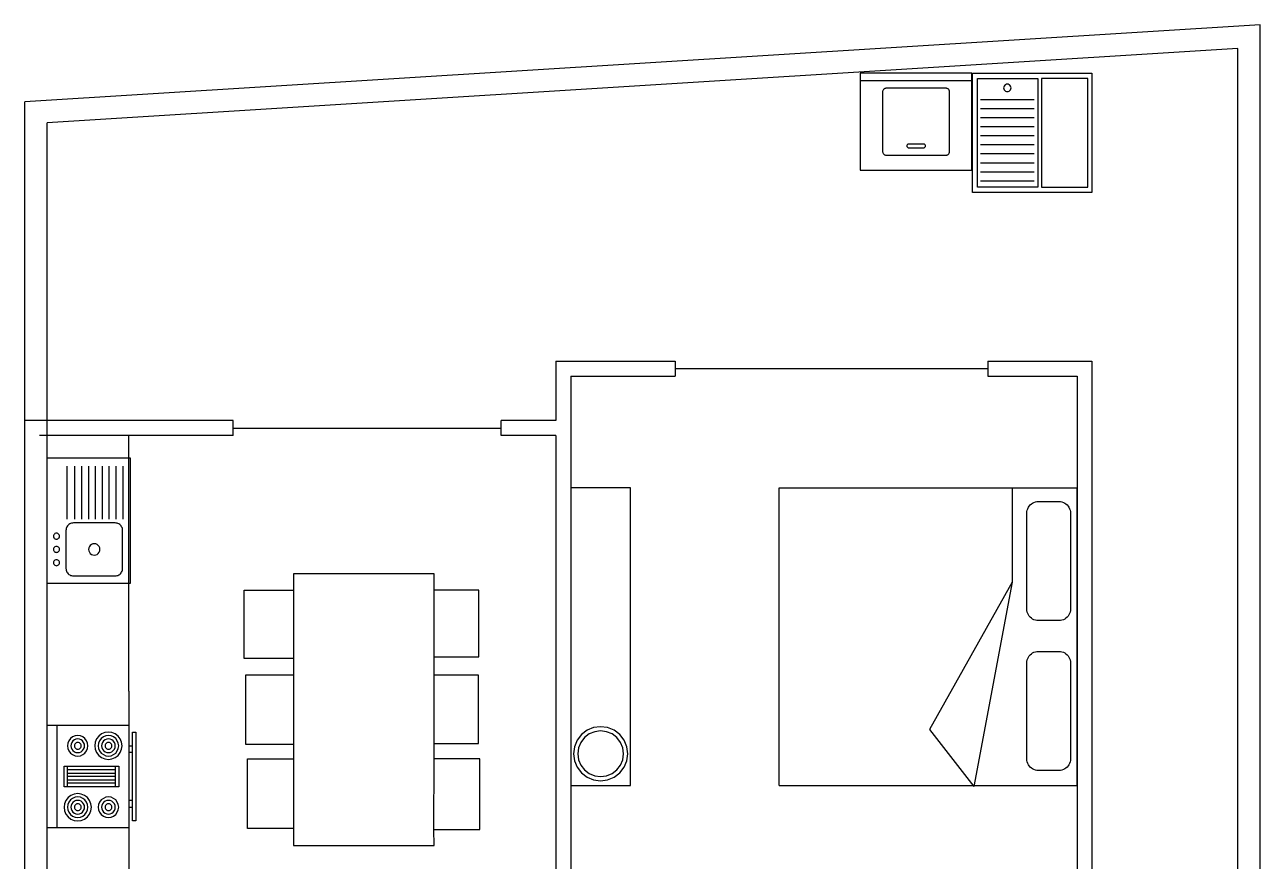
# Model space of a CAD drawing. Header units: metres. Extents: x 24.9 to 56.5, y 18.8 to 36.5.
# Drawn here: x 24.9 to 33.2, y 30.86 to 36.48 of the extents above; entities that cross this region are included whole.
import ezdxf

# ---------------------------------------------------------------- set-up
doc = ezdxf.new("R2010")
doc.units = ezdxf.units.M
doc.layers.add('Edges', color=7, linetype='Continuous')

# ---------------------------------------------------------------- blocks, each defined once
blk = doc.blocks.new('House of 70 sq. m.(753 sq.ft) pl')
at = {"layer": 'Edges'}
for p, q in [((33.1982, 36.4781), (24.8982, 35.9594)), ((33.1982, 32.4185), (33.1982, 36.4781)), ((33.0482, 36.3185), (25.0482, 35.8185)), ((33.0482, 18.8185), (33.0482, 36.3185)), ((30.5111, 36.1517), (30.5111, 36.1017)), ((31.2611, 36.1517), (30.5111, 36.1517)), ((31.2611, 36.1017), (31.2611, 36.1517)), ((31.2648, 35.3519), (31.2648, 36.1517)), ((31.2648, 36.1517), (32.067, 36.1517)), ((31.2989, 35.3861), (31.2989, 36.1176)), ((31.2989, 36.1176), (31.7048, 36.1176)), ((31.7048, 36.1176), (31.7048, 35.3861)), ((32.0405, 36.1176), (31.7288, 36.1176)), ((31.7288, 36.1176), (31.7288, 35.3861)), ((32.0405, 35.3861), (32.0405, 36.1176)), ((32.067, 36.1517), (32.067, 35.3519)), ((31.2611, 36.1017), (30.5111, 36.1017)), ((30.5111, 36.1017), (30.5111, 35.5017)), ((30.6614, 36.03), (30.6611, 36.0267)), ((30.6611, 36.0267), (30.6611, 35.6267)), ((30.662, 36.0332), (30.6614, 36.03)), ((30.663, 36.0363), (30.662, 36.0332)), ((30.6645, 36.0392), (30.663, 36.0363)), ((30.6663, 36.0419), (30.6645, 36.0392)), ((30.6685, 36.0444), (30.6663, 36.0419)), ((30.6709, 36.0465), (30.6685, 36.0444)), ((30.6736, 36.0484), (30.6709, 36.0465)), ((30.6766, 36.0498), (30.6736, 36.0484)), ((30.6797, 36.0508), (30.6766, 36.0498)), ((30.6829, 36.0515), (30.6797, 36.0508)), ((30.6861, 36.0517), (30.6829, 36.0515)), ((31.0861, 36.0517), (30.6861, 36.0517)), ((31.0894, 36.0515), (31.0861, 36.0517)), ((31.0926, 36.0508), (31.0894, 36.0515)), ((31.0957, 36.0498), (31.0926, 36.0508)), ((31.0986, 36.0484), (31.0957, 36.0498)), ((31.1014, 36.0465), (31.0986, 36.0484)), ((31.1038, 36.0444), (31.1014, 36.0465)), ((31.106, 36.0419), (31.1038, 36.0444)), ((31.1078, 36.0392), (31.106, 36.0419)), ((31.1092, 36.0363), (31.1078, 36.0392)), ((31.1103, 36.0332), (31.1092, 36.0363)), ((31.1109, 36.03), (31.1103, 36.0332)), ((31.1111, 36.0267), (31.1109, 36.03)), ((31.1111, 35.6267), (31.1111, 36.0267)), ((31.2611, 35.5017), (31.2611, 36.1017)), ((31.4749, 36.0601), (31.474, 36.0536)), ((31.474, 36.0536), (31.4749, 36.0471)), ((31.4774, 36.0661), (31.4749, 36.0601)), ((31.4749, 36.0471), (31.4774, 36.0411)), ((31.4814, 36.0713), (31.4774, 36.0661)), ((31.4774, 36.0411), (31.4814, 36.0359)), ((31.4865, 36.0753), (31.4814, 36.0713)), ((31.4814, 36.0359), (31.4865, 36.0319)), ((31.4926, 36.0778), (31.4865, 36.0753)), ((31.4865, 36.0319), (31.4926, 36.0294)), ((31.4991, 36.0786), (31.4926, 36.0778)), ((31.4926, 36.0294), (31.4991, 36.0286)), ((31.5055, 36.0778), (31.4991, 36.0786)), ((31.4991, 36.0286), (31.5055, 36.0294)), ((31.5116, 36.0753), (31.5055, 36.0778)), ((31.5055, 36.0294), (31.5116, 36.0319)), ((31.5167, 36.0713), (31.5116, 36.0753)), ((31.5116, 36.0319), (31.5167, 36.0359)), ((31.5207, 36.0661), (31.5167, 36.0713)), ((31.5167, 36.0359), (31.5207, 36.0411)), ((31.5232, 36.0601), (31.5207, 36.0661)), ((31.5207, 36.0411), (31.5232, 36.0471)), ((31.5241, 36.0536), (31.5232, 36.0601)), ((31.5232, 36.0471), (31.5241, 36.0536)), ((24.8982, 33.8185), (24.8982, 35.9594)), ((31.3192, 35.9758), (31.6789, 35.9758)), ((31.3192, 35.9152), (31.6789, 35.9152)), ((25.0482, 18.8185), (25.0482, 35.8185)), ((31.3192, 35.8546), (31.6789, 35.8546)), ((31.3192, 35.7939), (31.6789, 35.7939)), ((31.3192, 35.7333), (31.6789, 35.7333)), ((30.6611, 35.6267), (30.6614, 35.6234)), ((30.6614, 35.6234), (30.662, 35.6202)), ((30.662, 35.6202), (30.663, 35.6171)), ((30.663, 35.6171), (30.6645, 35.6142)), ((30.6645, 35.6142), (30.6663, 35.6115)), ((30.6663, 35.6115), (30.6685, 35.609)), ((30.6685, 35.609), (30.6709, 35.6069)), ((30.8241, 35.6674), (30.8236, 35.6642)), ((30.8236, 35.6642), (30.8241, 35.661)), ((30.8253, 35.6705), (30.8241, 35.6674)), ((30.8241, 35.661), (30.8253, 35.658)), ((30.8273, 35.673), (30.8253, 35.6705)), ((30.8253, 35.658), (30.8273, 35.6554)), ((30.8299, 35.675), (30.8273, 35.673)), ((30.8273, 35.6554), (30.8299, 35.6534)), ((30.8329, 35.6763), (30.8299, 35.675)), ((30.8299, 35.6534), (30.8329, 35.6521)), ((30.8361, 35.6767), (30.8329, 35.6763)), ((30.8329, 35.6521), (30.8361, 35.6517)), ((30.9361, 35.6767), (30.8361, 35.6767)), ((30.8361, 35.6517), (30.9361, 35.6517)), ((30.9394, 35.6763), (30.9361, 35.6767)), ((30.9361, 35.6517), (30.9394, 35.6521)), ((30.9424, 35.675), (30.9394, 35.6763)), ((30.9394, 35.6521), (30.9424, 35.6534)), ((30.945, 35.673), (30.9424, 35.675)), ((30.9424, 35.6534), (30.945, 35.6554)), ((30.947, 35.6705), (30.945, 35.673)), ((30.945, 35.6554), (30.947, 35.658)), ((30.9482, 35.6674), (30.947, 35.6705)), ((30.947, 35.658), (30.9482, 35.661)), ((30.9486, 35.6642), (30.9482, 35.6674)), ((30.9482, 35.661), (30.9486, 35.6642)), ((31.1014, 35.6069), (31.1038, 35.609)), ((31.1038, 35.609), (31.106, 35.6115)), ((31.106, 35.6115), (31.1078, 35.6142)), ((31.1078, 35.6142), (31.1092, 35.6171)), ((31.1092, 35.6171), (31.1103, 35.6202)), ((31.1103, 35.6202), (31.1109, 35.6234)), ((31.1109, 35.6234), (31.1111, 35.6267)), ((31.3192, 35.6727), (31.6789, 35.6727)), ((31.3192, 35.612), (31.6789, 35.612)), ((30.6709, 35.6069), (30.6736, 35.6051)), ((30.6736, 35.6051), (30.6766, 35.6036)), ((30.6766, 35.6036), (30.6797, 35.6026)), ((30.6797, 35.6026), (30.6829, 35.6019)), ((30.6829, 35.6019), (30.6861, 35.6017)), ((30.6861, 35.6017), (31.0861, 35.6017)), ((31.0861, 35.6017), (31.0894, 35.6019)), ((31.0894, 35.6019), (31.0926, 35.6026)), ((31.0926, 35.6026), (31.0957, 35.6036)), ((31.0957, 35.6036), (31.0986, 35.6051)), ((31.0986, 35.6051), (31.1014, 35.6069)), ((31.3192, 35.5514), (31.6789, 35.5514)), ((30.5111, 35.5017), (31.2611, 35.5017)), ((31.3192, 35.4908), (31.6789, 35.4908)), ((31.7048, 35.3861), (31.2989, 35.3861)), ((31.3192, 35.4301), (31.6789, 35.4301)), ((31.7288, 35.3861), (32.0405, 35.3861)), ((32.067, 35.3519), (31.2648, 35.3519)), ((28.467, 34.2185), (29.267, 34.2185)), ((28.467, 34.2185), (28.467, 33.8185)), ((29.267, 34.2185), (29.267, 34.1685)), ((31.367, 34.2185), (31.967, 34.2185)), ((31.367, 34.2185), (31.367, 34.1685)), ((31.967, 34.2185), (32.067, 34.2185)), ((32.067, 34.2185), (32.067, 29.7185)), ((28.567, 34.1185), (29.267, 34.1185)), ((28.567, 34.1185), (28.567, 33.3681)), ((29.267, 34.1685), (31.367, 34.1685)), ((29.267, 34.1685), (29.267, 34.1185)), ((31.367, 34.1685), (31.367, 34.1185)), ((31.367, 34.1185), (31.967, 34.1185)), ((31.967, 34.1185), (31.967, 30.6185)), ((26.2982, 33.8185), (24.8982, 33.8185)), ((24.8982, 25.514), (24.8982, 33.8185)), ((26.2982, 33.7685), (26.2982, 33.8185)), ((28.467, 33.8185), (28.0982, 33.8185)), ((28.0982, 33.7685), (28.0982, 33.8185)), ((25.5982, 33.7185), (24.9982, 33.7185)), ((26.2982, 33.7185), (25.5982, 33.7185)), ((25.5982, 32.0014), (25.5982, 33.7185)), ((26.2982, 33.7185), (26.2982, 33.7685)), ((26.2982, 33.7685), (28.0982, 33.7685)), ((28.0982, 33.7185), (28.0982, 33.7685)), ((28.467, 33.7185), (28.0982, 33.7185)), ((28.467, 33.7185), (28.467, 29.9185)), ((25.0482, 32.7249), (25.0482, 33.5685)), ((25.0482, 33.5685), (25.607, 33.5685)), ((25.607, 33.5685), (25.607, 32.7249)), ((25.1813, 33.5123), (25.1813, 33.1567)), ((25.2334, 33.5123), (25.2334, 33.1567)), ((25.2796, 33.5123), (25.2796, 33.1567)), ((25.3257, 33.5123), (25.3257, 33.1567)), ((25.3718, 33.5123), (25.3718, 33.1567)), ((25.4179, 33.5123), (25.4179, 33.1567)), ((25.4641, 33.5123), (25.4641, 33.1567)), ((25.5102, 33.5123), (25.5102, 33.1567)), ((25.5563, 33.5123), (25.5563, 33.1567)), ((28.967, 33.3681), (28.567, 33.3681)), ((28.567, 33.3681), (28.567, 31.3681)), ((28.967, 31.3681), (28.967, 33.3681)), ((29.967, 31.3681), (29.967, 33.3681)), ((29.967, 33.3681), (31.7599, 33.3681)), ((31.7599, 33.3681), (31.967, 33.3681)), ((31.967, 31.3681), (31.967, 33.3681)), ((31.5325, 33.3628), (31.5325, 32.734)), ((31.6303, 33.1977), (31.631, 33.2078)), ((31.631, 33.2078), (31.633, 33.2178)), ((31.633, 33.2178), (31.6362, 33.2273)), ((31.6362, 33.2273), (31.6407, 33.2364)), ((31.6407, 33.2364), (31.6463, 33.2448)), ((31.6463, 33.2448), (31.653, 33.2524)), ((31.653, 33.2524), (31.6606, 33.2591)), ((31.6606, 33.2591), (31.669, 33.2647)), ((31.669, 33.2647), (31.6781, 33.2692)), ((31.6781, 33.2692), (31.6877, 33.2725)), ((31.6877, 33.2725), (31.6976, 33.2745)), ((31.6976, 33.2745), (31.7077, 33.2751)), ((31.7077, 33.2751), (31.846, 33.2751)), ((31.846, 33.2751), (31.8561, 33.2745)), ((31.8561, 33.2745), (31.866, 33.2725)), ((31.866, 33.2725), (31.8756, 33.2692)), ((31.8756, 33.2692), (31.8847, 33.2647)), ((31.8847, 33.2647), (31.8931, 33.2591)), ((31.8931, 33.2591), (31.9007, 33.2524)), ((31.9007, 33.2524), (31.9074, 33.2448)), ((31.9074, 33.2448), (31.913, 33.2364)), ((31.913, 33.2364), (31.9175, 33.2273)), ((31.9175, 33.2273), (31.9207, 33.2178)), ((31.9207, 33.2178), (31.9227, 33.2078)), ((31.9227, 33.2078), (31.9234, 33.1977)), ((25.1951, 33.1208), (25.1901, 33.1164)), ((25.2006, 33.1245), (25.1951, 33.1208)), ((25.2066, 33.1274), (25.2006, 33.1245)), ((25.2129, 33.1296), (25.2066, 33.1274)), ((25.2194, 33.1308), (25.2129, 33.1296)), ((25.226, 33.1313), (25.2194, 33.1308)), ((25.5054, 33.1313), (25.226, 33.1313)), ((25.5121, 33.1308), (25.5054, 33.1313)), ((25.5186, 33.1296), (25.5121, 33.1308)), ((25.5249, 33.1274), (25.5186, 33.1296)), ((25.5308, 33.1245), (25.5249, 33.1274)), ((25.5364, 33.1208), (25.5308, 33.1245)), ((25.5414, 33.1164), (25.5364, 33.1208)), ((31.6303, 32.5529), (31.6303, 33.1977)), ((31.9234, 33.1977), (31.9234, 32.5529)), ((25.0923, 33.0476), (25.0917, 33.0424)), ((25.0917, 33.0424), (25.0923, 33.0372)), ((25.0943, 33.0524), (25.0923, 33.0476)), ((25.0923, 33.0372), (25.0943, 33.0323)), ((25.0975, 33.0566), (25.0943, 33.0524)), ((25.1017, 33.0598), (25.0975, 33.0566)), ((25.1065, 33.0618), (25.1017, 33.0598)), ((25.1117, 33.0625), (25.1065, 33.0618)), ((25.1169, 33.0618), (25.1117, 33.0625)), ((25.1218, 33.0598), (25.1169, 33.0618)), ((25.1259, 33.0566), (25.1218, 33.0598)), ((25.1291, 33.0524), (25.1259, 33.0566)), ((25.1311, 33.0476), (25.1291, 33.0524)), ((25.1291, 33.0323), (25.1311, 33.0372)), ((25.1318, 33.0424), (25.1311, 33.0476)), ((25.1311, 33.0372), (25.1318, 33.0424)), ((25.1757, 33.0871), (25.1752, 33.0805)), ((25.1752, 33.0805), (25.1752, 32.8265)), ((25.177, 33.0936), (25.1757, 33.0871)), ((25.1791, 33.0999), (25.177, 33.0936)), ((25.182, 33.1059), (25.1791, 33.0999)), ((25.1857, 33.1114), (25.182, 33.1059)), ((25.1901, 33.1164), (25.1857, 33.1114)), ((25.5457, 33.1114), (25.5414, 33.1164)), ((25.5494, 33.1059), (25.5457, 33.1114)), ((25.5524, 33.0999), (25.5494, 33.1059)), ((25.5545, 33.0936), (25.5524, 33.0999)), ((25.5558, 33.0871), (25.5545, 33.0936)), ((25.5562, 33.0805), (25.5558, 33.0871)), ((25.5562, 32.8265), (25.5562, 33.0805)), ((25.0923, 32.9587), (25.0917, 32.9535)), ((25.0917, 32.9535), (25.0923, 32.9483)), ((25.0943, 32.9635), (25.0923, 32.9587)), ((25.0943, 33.0323), (25.0975, 33.0282)), ((25.0975, 32.9677), (25.0943, 32.9635)), ((25.0975, 33.0282), (25.1017, 33.025)), ((25.1017, 32.9709), (25.0975, 32.9677)), ((25.1017, 33.025), (25.1065, 33.023)), ((25.1065, 32.9729), (25.1017, 32.9709)), ((25.1065, 33.023), (25.1117, 33.0223)), ((25.1117, 32.9736), (25.1065, 32.9729)), ((25.1117, 33.0223), (25.1169, 33.023)), ((25.1169, 32.9729), (25.1117, 32.9736)), ((25.1169, 33.023), (25.1218, 33.025)), ((25.1218, 32.9709), (25.1169, 32.9729)), ((25.1218, 33.025), (25.1259, 33.0282)), ((25.1259, 32.9677), (25.1218, 32.9709)), ((25.1259, 33.0282), (25.1291, 33.0323)), ((25.1291, 32.9635), (25.1259, 32.9677)), ((25.1311, 32.9587), (25.1291, 32.9635)), ((25.1318, 32.9535), (25.1311, 32.9587)), ((25.1311, 32.9483), (25.1318, 32.9535)), ((25.3289, 32.9633), (25.3276, 32.9535)), ((25.3276, 32.9535), (25.3289, 32.9436)), ((25.3327, 32.9725), (25.3289, 32.9633)), ((25.3388, 32.9804), (25.3327, 32.9725)), ((25.3467, 32.9865), (25.3388, 32.9804)), ((25.3559, 32.9903), (25.3467, 32.9865)), ((25.3657, 32.9916), (25.3559, 32.9903)), ((25.3756, 32.9903), (25.3657, 32.9916)), ((25.3848, 32.9865), (25.3756, 32.9903)), ((25.3927, 32.9804), (25.3848, 32.9865)), ((25.3987, 32.9725), (25.3927, 32.9804)), ((25.4025, 32.9633), (25.3987, 32.9725)), ((25.4038, 32.9535), (25.4025, 32.9633)), ((25.4025, 32.9436), (25.4038, 32.9535)), ((25.0923, 32.8698), (25.0917, 32.8646)), ((25.0923, 32.9483), (25.0943, 32.9434)), ((25.0943, 32.8746), (25.0923, 32.8698)), ((25.0943, 32.9434), (25.0975, 32.9393)), ((25.0975, 32.8788), (25.0943, 32.8746)), ((25.0975, 32.9393), (25.1017, 32.9361)), ((25.1017, 32.882), (25.0975, 32.8788)), ((25.1017, 32.9361), (25.1065, 32.9341)), ((25.1065, 32.884), (25.1017, 32.882)), ((25.1065, 32.9341), (25.1117, 32.9334)), ((25.1117, 32.8847), (25.1065, 32.884)), ((25.1117, 32.9334), (25.1169, 32.9341)), ((25.1169, 32.884), (25.1117, 32.8847)), ((25.1169, 32.9341), (25.1218, 32.9361)), ((25.1218, 32.882), (25.1169, 32.884)), ((25.1218, 32.9361), (25.1259, 32.9393)), ((25.1259, 32.8788), (25.1218, 32.882)), ((25.1259, 32.9393), (25.1291, 32.9434)), ((25.1291, 32.8746), (25.1259, 32.8788)), ((25.1291, 32.9434), (25.1311, 32.9483)), ((25.1311, 32.8698), (25.1291, 32.8746)), ((25.1318, 32.8646), (25.1311, 32.8698)), ((25.3289, 32.9436), (25.3327, 32.9344)), ((25.3327, 32.9344), (25.3388, 32.9265)), ((25.3388, 32.9265), (25.3467, 32.9205)), ((25.3467, 32.9205), (25.3559, 32.9167)), ((25.3559, 32.9167), (25.3657, 32.9154)), ((25.3657, 32.9154), (25.3756, 32.9167)), ((25.3756, 32.9167), (25.3848, 32.9205)), ((25.3848, 32.9205), (25.3927, 32.9265)), ((25.3927, 32.9265), (25.3987, 32.9344)), ((25.3987, 32.9344), (25.4025, 32.9436)), ((25.0917, 32.8646), (25.0923, 32.8594)), ((25.0923, 32.8594), (25.0943, 32.8545)), ((25.0943, 32.8545), (25.0975, 32.8504)), ((25.0975, 32.8504), (25.1017, 32.8472)), ((25.1017, 32.8472), (25.1065, 32.8452)), ((25.1065, 32.8452), (25.1117, 32.8445)), ((25.1117, 32.8445), (25.1169, 32.8452)), ((25.1169, 32.8452), (25.1218, 32.8472)), ((25.1218, 32.8472), (25.1259, 32.8504)), ((25.1259, 32.8504), (25.1291, 32.8545)), ((25.1291, 32.8545), (25.1311, 32.8594)), ((25.1311, 32.8594), (25.1318, 32.8646)), ((25.1752, 32.8265), (25.1757, 32.8199)), ((25.1757, 32.8199), (25.177, 32.8133)), ((25.177, 32.8133), (25.1791, 32.807)), ((25.1791, 32.807), (25.182, 32.8011)), ((25.182, 32.8011), (25.1857, 32.7956)), ((25.1857, 32.7956), (25.1901, 32.7906)), ((25.1901, 32.7906), (25.1951, 32.7862)), ((25.1951, 32.7862), (25.2006, 32.7825)), ((25.5308, 32.7825), (25.5364, 32.7862)), ((25.5364, 32.7862), (25.5414, 32.7906)), ((25.5414, 32.7906), (25.5457, 32.7956)), ((25.5457, 32.7956), (25.5494, 32.8011)), ((25.5494, 32.8011), (25.5524, 32.807)), ((25.5524, 32.807), (25.5545, 32.8133)), ((25.5545, 32.8133), (25.5558, 32.8199)), ((25.5558, 32.8199), (25.5562, 32.8265)), ((27.6481, 32.7893), (26.7043, 32.7893)), ((26.7043, 32.7893), (26.7043, 32.6805)), ((27.6481, 32.6799), (27.6481, 32.7893)), ((25.607, 32.7249), (25.0482, 32.7249)), ((25.2006, 32.7825), (25.2066, 32.7795)), ((25.2066, 32.7795), (25.2129, 32.7774)), ((25.2129, 32.7774), (25.2194, 32.7761)), ((25.2194, 32.7761), (25.226, 32.7757)), ((25.226, 32.7757), (25.5054, 32.7757)), ((25.5054, 32.7757), (25.5121, 32.7761)), ((25.5121, 32.7761), (25.5186, 32.7774)), ((25.5186, 32.7774), (25.5249, 32.7795)), ((25.5249, 32.7795), (25.5308, 32.7825)), ((31.5325, 32.734), (30.9753, 31.7445)), ((31.5325, 32.734), (31.2741, 31.3615)), ((26.3718, 32.2214), (26.3718, 32.6805)), ((26.3718, 32.6805), (26.7043, 32.6805)), ((26.7043, 32.6805), (26.7043, 32.2214)), ((27.9481, 32.6799), (27.6481, 32.6799)), ((27.6481, 32.2327), (27.6481, 32.6799)), ((27.9481, 32.2327), (27.9481, 32.6799)), ((31.631, 32.5428), (31.6303, 32.5529)), ((31.633, 32.5329), (31.631, 32.5428)), ((31.9227, 32.5428), (31.9207, 32.5329)), ((31.9234, 32.5529), (31.9227, 32.5428)), ((31.6362, 32.5233), (31.633, 32.5329)), ((31.6407, 32.5142), (31.6362, 32.5233)), ((31.6463, 32.5058), (31.6407, 32.5142)), ((31.653, 32.4982), (31.6463, 32.5058)), ((31.6606, 32.4915), (31.653, 32.4982)), ((31.669, 32.4859), (31.6606, 32.4915)), ((31.6781, 32.4814), (31.669, 32.4859)), ((31.6877, 32.4782), (31.6781, 32.4814)), ((31.6976, 32.4762), (31.6877, 32.4782)), ((31.7077, 32.4755), (31.6976, 32.4762)), ((31.846, 32.4755), (31.7077, 32.4755)), ((31.8561, 32.4762), (31.846, 32.4755)), ((31.866, 32.4782), (31.8561, 32.4762)), ((31.8756, 32.4814), (31.866, 32.4782)), ((31.8847, 32.4859), (31.8756, 32.4814)), ((31.8931, 32.4915), (31.8847, 32.4859)), ((31.9007, 32.4982), (31.8931, 32.4915)), ((31.9074, 32.5058), (31.9007, 32.4982)), ((31.913, 32.5142), (31.9074, 32.5058)), ((31.9175, 32.5233), (31.913, 32.5142)), ((31.9207, 32.5329), (31.9175, 32.5233)), ((33.1982, 18.8185), (33.1982, 32.4185)), ((26.7043, 32.2214), (26.3718, 32.2214)), ((26.7043, 32.2214), (26.7043, 32.1116)), ((27.6481, 32.2327), (27.9481, 32.2327)), ((27.6481, 32.1085), (27.6481, 32.2327)), ((31.631, 32.2011), (31.633, 32.211)), ((31.633, 32.211), (31.6362, 32.2206)), ((31.6362, 32.2206), (31.6407, 32.2296)), ((31.6407, 32.2296), (31.6463, 32.2381)), ((31.6463, 32.2381), (31.653, 32.2457)), ((31.653, 32.2457), (31.6606, 32.2523)), ((31.6606, 32.2523), (31.669, 32.258)), ((31.669, 32.258), (31.6781, 32.2624)), ((31.6781, 32.2624), (31.6877, 32.2657)), ((31.6877, 32.2657), (31.6976, 32.2677)), ((31.6976, 32.2677), (31.7077, 32.2683)), ((31.7077, 32.2683), (31.846, 32.2683)), ((31.846, 32.2683), (31.8561, 32.2677)), ((31.8561, 32.2677), (31.866, 32.2657)), ((31.866, 32.2657), (31.8756, 32.2624)), ((31.8756, 32.2624), (31.8847, 32.258)), ((31.8847, 32.258), (31.8931, 32.2523)), ((31.8931, 32.2523), (31.9007, 32.2457)), ((31.9007, 32.2457), (31.9074, 32.2381)), ((31.9074, 32.2381), (31.913, 32.2296)), ((31.913, 32.2296), (31.9175, 32.2206)), ((31.9175, 32.2206), (31.9207, 32.211)), ((31.9207, 32.211), (31.9227, 32.2011)), ((31.6303, 32.1909), (31.631, 32.2011)), ((31.6303, 31.5461), (31.6303, 32.1909)), ((31.9227, 32.2011), (31.9234, 32.1909)), ((31.9234, 32.1909), (31.9234, 31.5461)), ((26.3841, 31.6426), (26.3841, 32.1116)), ((26.3841, 32.1116), (26.7043, 32.1116)), ((26.7043, 32.1116), (26.7043, 31.6426)), ((27.9456, 32.1085), (27.6481, 32.1085)), ((27.6481, 31.649), (27.6481, 32.1085)), ((27.9456, 31.649), (27.9456, 32.1085)), ((25.5982, 32.0014), (25.5982, 31.9264)), ((25.5982, 31.9264), (25.5982, 30.6514)), ((25.0482, 31.0846), (25.0482, 31.7721)), ((25.0482, 31.7721), (25.117, 31.7721)), ((25.117, 31.0846), (25.117, 31.7721)), ((25.117, 31.7721), (25.5982, 31.7721)), ((25.4149, 31.714), (25.3959, 31.6994)), ((25.437, 31.7231), (25.4149, 31.714)), ((25.4607, 31.7262), (25.437, 31.7231)), ((25.4845, 31.7231), (25.4607, 31.7262)), ((25.5066, 31.714), (25.4845, 31.7231)), ((25.5256, 31.6994), (25.5066, 31.714)), ((25.5982, 31.7721), (25.5982, 31.6346)), ((25.6212, 31.7262), (25.6441, 31.7262)), ((25.6212, 31.6346), (25.6212, 31.7262)), ((25.6441, 31.7262), (25.6441, 31.1304)), ((28.6383, 31.7096), (28.6094, 31.6719)), ((28.676, 31.7385), (28.6383, 31.7096)), ((28.6901, 31.7141), (28.6582, 31.6896)), ((28.7198, 31.7567), (28.676, 31.7385)), ((28.7271, 31.7294), (28.6901, 31.7141)), ((28.7669, 31.7629), (28.7198, 31.7567)), ((28.7669, 31.7347), (28.7271, 31.7294)), ((28.814, 31.7567), (28.7669, 31.7629)), ((28.8067, 31.7294), (28.7669, 31.7347)), ((28.8438, 31.7141), (28.8067, 31.7294)), ((28.8579, 31.7385), (28.814, 31.7567)), ((28.8756, 31.6896), (28.8438, 31.7141)), ((28.8956, 31.7096), (28.8579, 31.7385)), ((28.9245, 31.6719), (28.8956, 31.7096)), ((30.9753, 31.7445), (31.2741, 31.3615)), ((25.1881, 31.6524), (25.1857, 31.6346)), ((25.1857, 31.6346), (25.1881, 31.6168)), ((25.1949, 31.669), (25.1881, 31.6524)), ((25.2059, 31.6832), (25.1949, 31.669)), ((25.2201, 31.6941), (25.2059, 31.6832)), ((25.2102, 31.6464), (25.2087, 31.6346)), ((25.2087, 31.6346), (25.2102, 31.6227)), ((25.2148, 31.6575), (25.2102, 31.6464)), ((25.2221, 31.667), (25.2148, 31.6575)), ((25.2367, 31.701), (25.2201, 31.6941)), ((25.2316, 31.6743), (25.2221, 31.667)), ((25.2426, 31.6788), (25.2316, 31.6743)), ((25.2324, 31.6405), (25.2316, 31.6346)), ((25.2316, 31.6346), (25.2324, 31.6286)), ((25.2346, 31.646), (25.2324, 31.6405)), ((25.2324, 31.6286), (25.2346, 31.6231)), ((25.2383, 31.6508), (25.2346, 31.646)), ((25.2346, 31.6231), (25.2383, 31.6184)), ((25.2545, 31.7033), (25.2367, 31.701)), ((25.243, 31.6544), (25.2383, 31.6508)), ((25.2545, 31.6804), (25.2426, 31.6788)), ((25.2486, 31.6567), (25.243, 31.6544)), ((25.2545, 31.6575), (25.2486, 31.6567)), ((25.2723, 31.701), (25.2545, 31.7033)), ((25.2664, 31.6788), (25.2545, 31.6804)), ((25.2604, 31.6567), (25.2545, 31.6575)), ((25.2659, 31.6544), (25.2604, 31.6567)), ((25.2707, 31.6508), (25.2659, 31.6544)), ((25.2774, 31.6743), (25.2664, 31.6788)), ((25.2743, 31.646), (25.2707, 31.6508)), ((25.2707, 31.6184), (25.2743, 31.6231)), ((25.2889, 31.6941), (25.2723, 31.701)), ((25.2766, 31.6405), (25.2743, 31.646)), ((25.2743, 31.6231), (25.2766, 31.6286)), ((25.2774, 31.6346), (25.2766, 31.6405)), ((25.2766, 31.6286), (25.2774, 31.6346)), ((25.2869, 31.667), (25.2774, 31.6743)), ((25.2942, 31.6575), (25.2869, 31.667)), ((25.3031, 31.6832), (25.2889, 31.6941)), ((25.2988, 31.6464), (25.2942, 31.6575)), ((25.3003, 31.6346), (25.2988, 31.6464)), ((25.2988, 31.6227), (25.3003, 31.6346)), ((25.314, 31.669), (25.3031, 31.6832)), ((25.3209, 31.6524), (25.314, 31.669)), ((25.3232, 31.6346), (25.3209, 31.6524)), ((25.3209, 31.6168), (25.3232, 31.6346)), ((25.3722, 31.6583), (25.3691, 31.6346)), ((25.3691, 31.6346), (25.3722, 31.6109)), ((25.3814, 31.6804), (25.3722, 31.6583)), ((25.3959, 31.6994), (25.3814, 31.6804)), ((25.3943, 31.6524), (25.392, 31.6346)), ((25.392, 31.6346), (25.3943, 31.6168)), ((25.4012, 31.669), (25.3943, 31.6524)), ((25.4121, 31.6832), (25.4012, 31.669)), ((25.4264, 31.6941), (25.4121, 31.6832)), ((25.4165, 31.6464), (25.4149, 31.6346)), ((25.4149, 31.6346), (25.4165, 31.6227)), ((25.421, 31.6575), (25.4165, 31.6464)), ((25.4283, 31.667), (25.421, 31.6575)), ((25.4429, 31.701), (25.4264, 31.6941)), ((25.4378, 31.6743), (25.4283, 31.667)), ((25.4489, 31.6788), (25.4378, 31.6743)), ((25.4386, 31.6405), (25.4378, 31.6346)), ((25.4378, 31.6346), (25.4386, 31.6286)), ((25.4409, 31.646), (25.4386, 31.6405)), ((25.4386, 31.6286), (25.4409, 31.6231)), ((25.4445, 31.6508), (25.4409, 31.646)), ((25.4409, 31.6231), (25.4445, 31.6184)), ((25.4607, 31.7033), (25.4429, 31.701)), ((25.4493, 31.6544), (25.4445, 31.6508)), ((25.4607, 31.6804), (25.4489, 31.6788)), ((25.4548, 31.6567), (25.4493, 31.6544)), ((25.4607, 31.6575), (25.4548, 31.6567)), ((25.4785, 31.701), (25.4607, 31.7033)), ((25.4726, 31.6788), (25.4607, 31.6804)), ((25.4667, 31.6567), (25.4607, 31.6575)), ((25.4722, 31.6544), (25.4667, 31.6567)), ((25.4769, 31.6508), (25.4722, 31.6544)), ((25.4837, 31.6743), (25.4726, 31.6788)), ((25.4806, 31.646), (25.4769, 31.6508)), ((25.4769, 31.6184), (25.4806, 31.6231)), ((25.4951, 31.6941), (25.4785, 31.701)), ((25.4829, 31.6405), (25.4806, 31.646)), ((25.4806, 31.6231), (25.4829, 31.6286)), ((25.4837, 31.6346), (25.4829, 31.6405)), ((25.4829, 31.6286), (25.4837, 31.6346)), ((25.4931, 31.667), (25.4837, 31.6743)), ((25.5004, 31.6575), (25.4931, 31.667)), ((25.5094, 31.6832), (25.4951, 31.6941)), ((25.505, 31.6464), (25.5004, 31.6575)), ((25.5066, 31.6346), (25.505, 31.6464)), ((25.505, 31.6227), (25.5066, 31.6346)), ((25.5203, 31.669), (25.5094, 31.6832)), ((25.5271, 31.6524), (25.5203, 31.669)), ((25.5401, 31.6804), (25.5256, 31.6994)), ((25.5295, 31.6346), (25.5271, 31.6524)), ((25.5271, 31.6168), (25.5295, 31.6346)), ((25.5493, 31.6583), (25.5401, 31.6804)), ((25.5524, 31.6346), (25.5493, 31.6583)), ((25.5493, 31.6109), (25.5524, 31.6346)), ((25.5982, 31.6346), (25.6212, 31.6346)), ((25.5982, 31.6346), (25.5982, 31.5887)), ((25.6212, 31.5887), (25.6212, 31.6346)), ((26.7043, 31.6426), (26.3841, 31.6426)), ((26.7043, 31.6426), (26.7043, 31.5476)), ((27.6481, 31.649), (27.9456, 31.649)), ((27.6481, 31.5469), (27.6481, 31.649)), ((28.5912, 31.628), (28.585, 31.581)), ((28.6094, 31.6719), (28.5912, 31.628)), ((28.6338, 31.6578), (28.6185, 31.6207)), ((28.6582, 31.6896), (28.6338, 31.6578)), ((28.9, 31.6578), (28.8756, 31.6896)), ((28.9154, 31.6207), (28.9, 31.6578)), ((28.9426, 31.628), (28.9245, 31.6719)), ((28.9488, 31.581), (28.9426, 31.628)), ((25.1881, 31.6168), (25.1949, 31.6002)), ((25.1949, 31.6002), (25.2059, 31.586)), ((25.2059, 31.586), (25.2201, 31.575)), ((25.2102, 31.6227), (25.2148, 31.6117)), ((25.2148, 31.6117), (25.2221, 31.6022)), ((25.2201, 31.575), (25.2367, 31.5682)), ((25.2221, 31.6022), (25.2316, 31.5949)), ((25.2316, 31.5949), (25.2426, 31.5903)), ((25.2367, 31.5682), (25.2545, 31.5658)), ((25.2383, 31.6184), (25.243, 31.6147)), ((25.2426, 31.5903), (25.2545, 31.5887)), ((25.243, 31.6147), (25.2486, 31.6124)), ((25.2486, 31.6124), (25.2545, 31.6117)), ((25.2545, 31.6117), (25.2604, 31.6124)), ((25.2545, 31.5887), (25.2664, 31.5903)), ((25.2545, 31.5658), (25.2723, 31.5682)), ((25.2604, 31.6124), (25.2659, 31.6147)), ((25.2659, 31.6147), (25.2707, 31.6184)), ((25.2664, 31.5903), (25.2774, 31.5949)), ((25.2723, 31.5682), (25.2889, 31.575)), ((25.2774, 31.5949), (25.2869, 31.6022)), ((25.2869, 31.6022), (25.2942, 31.6117)), ((25.2889, 31.575), (25.3031, 31.586)), ((25.2942, 31.6117), (25.2988, 31.6227)), ((25.3031, 31.586), (25.314, 31.6002)), ((25.314, 31.6002), (25.3209, 31.6168)), ((25.3722, 31.6109), (25.3814, 31.5887)), ((25.3814, 31.5887), (25.3959, 31.5698)), ((25.3943, 31.6168), (25.4012, 31.6002)), ((25.3959, 31.5698), (25.4149, 31.5552)), ((25.4012, 31.6002), (25.4121, 31.586)), ((25.4121, 31.586), (25.4264, 31.575)), ((25.4149, 31.5552), (25.437, 31.546)), ((25.4165, 31.6227), (25.421, 31.6117)), ((25.421, 31.6117), (25.4283, 31.6022)), ((25.4264, 31.575), (25.4429, 31.5682)), ((25.4283, 31.6022), (25.4378, 31.5949)), ((25.437, 31.546), (25.4607, 31.5429)), ((25.4378, 31.5949), (25.4489, 31.5903)), ((25.4429, 31.5682), (25.4607, 31.5658)), ((25.4445, 31.6184), (25.4493, 31.6147)), ((25.4489, 31.5903), (25.4607, 31.5887)), ((25.4493, 31.6147), (25.4548, 31.6124)), ((25.4548, 31.6124), (25.4607, 31.6117)), ((25.4607, 31.6117), (25.4667, 31.6124)), ((25.4607, 31.5887), (25.4726, 31.5903)), ((25.4607, 31.5658), (25.4785, 31.5682)), ((25.4607, 31.5429), (25.4845, 31.546)), ((25.4667, 31.6124), (25.4722, 31.6147)), ((25.4722, 31.6147), (25.4769, 31.6184)), ((25.4726, 31.5903), (25.4837, 31.5949)), ((25.4785, 31.5682), (25.4951, 31.575)), ((25.4837, 31.5949), (25.4931, 31.6022)), ((25.4845, 31.546), (25.5066, 31.5552)), ((25.4931, 31.6022), (25.5004, 31.6117)), ((25.4951, 31.575), (25.5094, 31.586)), ((25.5004, 31.6117), (25.505, 31.6227)), ((25.5066, 31.5552), (25.5256, 31.5698)), ((25.5094, 31.586), (25.5203, 31.6002)), ((25.5203, 31.6002), (25.5271, 31.6168)), ((25.5256, 31.5698), (25.5401, 31.5887)), ((25.5401, 31.5887), (25.5493, 31.6109)), ((25.6212, 31.5887), (25.5982, 31.5887)), ((25.5982, 31.5887), (25.5982, 31.2679)), ((25.6212, 31.2679), (25.6212, 31.5887)), ((26.3939, 31.0786), (26.3939, 31.5476)), ((26.3939, 31.5476), (26.7043, 31.5476)), ((26.7043, 31.5476), (26.7043, 31.0786)), ((27.6476, 31.0727), (27.6481, 31.5469)), ((27.9555, 31.5469), (27.6481, 31.5469)), ((27.9555, 31.0727), (27.9555, 31.5469)), ((28.585, 31.581), (28.5912, 31.5339)), ((28.6185, 31.6207), (28.6132, 31.581)), ((28.6132, 31.581), (28.6185, 31.5412)), ((28.6185, 31.5412), (28.6338, 31.5041)), ((28.9, 31.5041), (28.9154, 31.5412)), ((28.9206, 31.581), (28.9154, 31.6207)), ((28.9154, 31.5412), (28.9206, 31.581)), ((28.9426, 31.5339), (28.9488, 31.581)), ((31.631, 31.536), (31.6303, 31.5461)), ((31.9234, 31.5461), (31.9227, 31.536)), ((25.1628, 31.3596), (25.1628, 31.4971)), ((25.1628, 31.4971), (25.1857, 31.4971)), ((25.1857, 31.4742), (25.1857, 31.4971)), ((25.1857, 31.4971), (25.5066, 31.4971)), ((25.5066, 31.4742), (25.1857, 31.4742)), ((25.1857, 31.4512), (25.1857, 31.4742)), ((25.5066, 31.4971), (25.5066, 31.4742)), ((25.5066, 31.4971), (25.5295, 31.4971)), ((25.5066, 31.4742), (25.5066, 31.4512)), ((25.5295, 31.4971), (25.5295, 31.3596)), ((28.5912, 31.5339), (28.6094, 31.49)), ((28.6094, 31.49), (28.6383, 31.4523)), ((28.6338, 31.5041), (28.6582, 31.4723)), ((28.6582, 31.4723), (28.6901, 31.4478)), ((28.8438, 31.4478), (28.8756, 31.4723)), ((28.8756, 31.4723), (28.9, 31.5041)), ((28.8956, 31.4523), (28.9245, 31.49)), ((28.9245, 31.49), (28.9426, 31.5339)), ((31.633, 31.5261), (31.631, 31.536)), ((31.6362, 31.5165), (31.633, 31.5261)), ((31.6407, 31.5074), (31.6362, 31.5165)), ((31.6463, 31.499), (31.6407, 31.5074)), ((31.653, 31.4914), (31.6463, 31.499)), ((31.6606, 31.4847), (31.653, 31.4914)), ((31.669, 31.4791), (31.6606, 31.4847)), ((31.6781, 31.4746), (31.669, 31.4791)), ((31.6877, 31.4714), (31.6781, 31.4746)), ((31.6976, 31.4694), (31.6877, 31.4714)), ((31.7077, 31.4688), (31.6976, 31.4694)), ((31.846, 31.4688), (31.7077, 31.4688)), ((31.8561, 31.4694), (31.846, 31.4688)), ((31.866, 31.4714), (31.8561, 31.4694)), ((31.8756, 31.4746), (31.866, 31.4714)), ((31.8847, 31.4791), (31.8756, 31.4746)), ((31.8931, 31.4847), (31.8847, 31.4791)), ((31.9007, 31.4914), (31.8931, 31.4847)), ((31.9074, 31.499), (31.9007, 31.4914)), ((31.913, 31.5074), (31.9074, 31.499)), ((31.9175, 31.5165), (31.913, 31.5074)), ((31.9207, 31.5261), (31.9175, 31.5165)), ((31.9227, 31.536), (31.9207, 31.5261)), ((25.1857, 31.4512), (25.5066, 31.4512)), ((25.1857, 31.4283), (25.1857, 31.4512)), ((25.5066, 31.4283), (25.1857, 31.4283)), ((25.1857, 31.4054), (25.1857, 31.4283)), ((25.1857, 31.4054), (25.5066, 31.4054)), ((25.1857, 31.3825), (25.1857, 31.4054)), ((25.1857, 31.3596), (25.1857, 31.3825)), ((25.5066, 31.3825), (25.1857, 31.3825)), ((25.5066, 31.4512), (25.5066, 31.4283)), ((25.5066, 31.4283), (25.5066, 31.4054)), ((25.5066, 31.4054), (25.5066, 31.3825)), ((25.5066, 31.3825), (25.5066, 31.3596)), ((28.6383, 31.4523), (28.676, 31.4234)), ((28.676, 31.4234), (28.7198, 31.4052)), ((28.6901, 31.4478), (28.7271, 31.4325)), ((28.7198, 31.4052), (28.7669, 31.399)), ((28.7271, 31.4325), (28.7669, 31.4273)), ((28.7669, 31.4273), (28.8067, 31.4325)), ((28.7669, 31.399), (28.814, 31.4052)), ((28.8067, 31.4325), (28.8438, 31.4478)), ((28.814, 31.4052), (28.8579, 31.4234)), ((28.8579, 31.4234), (28.8956, 31.4523)), ((25.1857, 31.3596), (25.1628, 31.3596)), ((25.5066, 31.3596), (25.1857, 31.3596)), ((25.2087, 31.3015), (25.1897, 31.2869)), ((25.2308, 31.3106), (25.2087, 31.3015)), ((25.2545, 31.3137), (25.2308, 31.3106)), ((25.2782, 31.3106), (25.2545, 31.3137)), ((25.3003, 31.3015), (25.2782, 31.3106)), ((25.3193, 31.2869), (25.3003, 31.3015)), ((25.5295, 31.3596), (25.5066, 31.3596)), ((28.567, 31.3681), (28.967, 31.3681)), ((28.567, 31.3681), (28.567, 30.0185)), ((29.967, 31.3681), (31.7599, 31.3681)), ((31.7599, 31.3681), (31.967, 31.3681)), ((25.1659, 31.2458), (25.1628, 31.2221)), ((25.1628, 31.2221), (25.1659, 31.1984)), ((25.1751, 31.2679), (25.1659, 31.2458)), ((25.1897, 31.2869), (25.1751, 31.2679)), ((25.1881, 31.2399), (25.1857, 31.2221)), ((25.1857, 31.2221), (25.1881, 31.2043)), ((25.1949, 31.2565), (25.1881, 31.2399)), ((25.2059, 31.2707), (25.1949, 31.2565)), ((25.2201, 31.2816), (25.2059, 31.2707)), ((25.2102, 31.2339), (25.2087, 31.2221)), ((25.2087, 31.2221), (25.2102, 31.2102)), ((25.2148, 31.245), (25.2102, 31.2339)), ((25.2102, 31.2102), (25.2148, 31.1992)), ((25.2221, 31.2545), (25.2148, 31.245)), ((25.2367, 31.2885), (25.2201, 31.2816)), ((25.2316, 31.2618), (25.2221, 31.2545)), ((25.2426, 31.2663), (25.2316, 31.2618)), ((25.2324, 31.228), (25.2316, 31.2221)), ((25.2316, 31.2221), (25.2324, 31.2161)), ((25.2346, 31.2335), (25.2324, 31.228)), ((25.2324, 31.2161), (25.2346, 31.2106)), ((25.2383, 31.2383), (25.2346, 31.2335)), ((25.2346, 31.2106), (25.2383, 31.2059)), ((25.2545, 31.2908), (25.2367, 31.2885)), ((25.243, 31.2419), (25.2383, 31.2383)), ((25.2545, 31.2679), (25.2426, 31.2663)), ((25.2486, 31.2442), (25.243, 31.2419)), ((25.2545, 31.245), (25.2486, 31.2442)), ((25.2723, 31.2885), (25.2545, 31.2908)), ((25.2664, 31.2663), (25.2545, 31.2679)), ((25.2604, 31.2442), (25.2545, 31.245)), ((25.2659, 31.2419), (25.2604, 31.2442)), ((25.2707, 31.2383), (25.2659, 31.2419)), ((25.2774, 31.2618), (25.2664, 31.2663)), ((25.2743, 31.2335), (25.2707, 31.2383)), ((25.2707, 31.2059), (25.2743, 31.2106)), ((25.2889, 31.2816), (25.2723, 31.2885)), ((25.2766, 31.228), (25.2743, 31.2335)), ((25.2743, 31.2106), (25.2766, 31.2161)), ((25.2774, 31.2221), (25.2766, 31.228)), ((25.2766, 31.2161), (25.2774, 31.2221)), ((25.2869, 31.2545), (25.2774, 31.2618)), ((25.2942, 31.245), (25.2869, 31.2545)), ((25.3031, 31.2707), (25.2889, 31.2816)), ((25.2988, 31.2339), (25.2942, 31.245)), ((25.2942, 31.1992), (25.2988, 31.2102)), ((25.3003, 31.2221), (25.2988, 31.2339)), ((25.2988, 31.2102), (25.3003, 31.2221)), ((25.314, 31.2565), (25.3031, 31.2707)), ((25.3209, 31.2399), (25.314, 31.2565)), ((25.3339, 31.2679), (25.3193, 31.2869)), ((25.3232, 31.2221), (25.3209, 31.2399)), ((25.3209, 31.2043), (25.3232, 31.2221)), ((25.343, 31.2458), (25.3339, 31.2679)), ((25.3462, 31.2221), (25.343, 31.2458)), ((25.343, 31.1984), (25.3462, 31.2221)), ((25.3943, 31.2399), (25.392, 31.2221)), ((25.392, 31.2221), (25.3943, 31.2043)), ((25.4012, 31.2565), (25.3943, 31.2399)), ((25.4121, 31.2707), (25.4012, 31.2565)), ((25.4264, 31.2816), (25.4121, 31.2707)), ((25.4165, 31.2339), (25.4149, 31.2221)), ((25.4149, 31.2221), (25.4165, 31.2102)), ((25.421, 31.245), (25.4165, 31.2339)), ((25.4165, 31.2102), (25.421, 31.1992)), ((25.4283, 31.2545), (25.421, 31.245)), ((25.4429, 31.2885), (25.4264, 31.2816)), ((25.4378, 31.2618), (25.4283, 31.2545)), ((25.4489, 31.2663), (25.4378, 31.2618)), ((25.4386, 31.228), (25.4378, 31.2221)), ((25.4378, 31.2221), (25.4386, 31.2161)), ((25.4409, 31.2335), (25.4386, 31.228)), ((25.4386, 31.2161), (25.4409, 31.2106)), ((25.4445, 31.2383), (25.4409, 31.2335)), ((25.4409, 31.2106), (25.4445, 31.2059)), ((25.4607, 31.2908), (25.4429, 31.2885)), ((25.4493, 31.2419), (25.4445, 31.2383)), ((25.4607, 31.2679), (25.4489, 31.2663)), ((25.4548, 31.2442), (25.4493, 31.2419)), ((25.4607, 31.245), (25.4548, 31.2442)), ((25.4785, 31.2885), (25.4607, 31.2908)), ((25.4726, 31.2663), (25.4607, 31.2679)), ((25.4667, 31.2442), (25.4607, 31.245)), ((25.4722, 31.2419), (25.4667, 31.2442)), ((25.4769, 31.2383), (25.4722, 31.2419)), ((25.4837, 31.2618), (25.4726, 31.2663)), ((25.4806, 31.2335), (25.4769, 31.2383)), ((25.4769, 31.2059), (25.4806, 31.2106)), ((25.4951, 31.2816), (25.4785, 31.2885)), ((25.4829, 31.228), (25.4806, 31.2335)), ((25.4806, 31.2106), (25.4829, 31.2161)), ((25.4837, 31.2221), (25.4829, 31.228)), ((25.4829, 31.2161), (25.4837, 31.2221)), ((25.4931, 31.2545), (25.4837, 31.2618)), ((25.5004, 31.245), (25.4931, 31.2545)), ((25.5094, 31.2707), (25.4951, 31.2816)), ((25.505, 31.2339), (25.5004, 31.245)), ((25.5004, 31.1992), (25.505, 31.2102)), ((25.5066, 31.2221), (25.505, 31.2339)), ((25.505, 31.2102), (25.5066, 31.2221)), ((25.5203, 31.2565), (25.5094, 31.2707)), ((25.5271, 31.2399), (25.5203, 31.2565)), ((25.5295, 31.2221), (25.5271, 31.2399)), ((25.5271, 31.2043), (25.5295, 31.2221)), ((25.6212, 31.2679), (25.5982, 31.2679)), ((25.5982, 31.2679), (25.5982, 31.2221)), ((25.5982, 31.2221), (25.6212, 31.2221)), ((25.5982, 31.2221), (25.5982, 31.0846)), ((25.6212, 31.2221), (25.6212, 31.2679)), ((25.6212, 31.1304), (25.6212, 31.2221)), ((25.1659, 31.1984), (25.1751, 31.1762)), ((25.1751, 31.1762), (25.1897, 31.1573)), ((25.1881, 31.2043), (25.1949, 31.1877)), ((25.1897, 31.1573), (25.2087, 31.1427)), ((25.1949, 31.1877), (25.2059, 31.1735)), ((25.2059, 31.1735), (25.2201, 31.1625)), ((25.2087, 31.1427), (25.2308, 31.1335)), ((25.2148, 31.1992), (25.2221, 31.1897)), ((25.2201, 31.1625), (25.2367, 31.1557)), ((25.2221, 31.1897), (25.2316, 31.1824)), ((25.2308, 31.1335), (25.2545, 31.1304)), ((25.2316, 31.1824), (25.2426, 31.1778)), ((25.2367, 31.1557), (25.2545, 31.1533)), ((25.2383, 31.2059), (25.243, 31.2022)), ((25.2426, 31.1778), (25.2545, 31.1762)), ((25.243, 31.2022), (25.2486, 31.1999)), ((25.2486, 31.1999), (25.2545, 31.1992)), ((25.2545, 31.1992), (25.2604, 31.1999)), ((25.2545, 31.1762), (25.2664, 31.1778)), ((25.2545, 31.1533), (25.2723, 31.1557)), ((25.2545, 31.1304), (25.2782, 31.1335)), ((25.2604, 31.1999), (25.2659, 31.2022)), ((25.2659, 31.2022), (25.2707, 31.2059)), ((25.2664, 31.1778), (25.2774, 31.1824)), ((25.2723, 31.1557), (25.2889, 31.1625)), ((25.2774, 31.1824), (25.2869, 31.1897)), ((25.2782, 31.1335), (25.3003, 31.1427)), ((25.2869, 31.1897), (25.2942, 31.1992)), ((25.2889, 31.1625), (25.3031, 31.1735)), ((25.3003, 31.1427), (25.3193, 31.1573)), ((25.3031, 31.1735), (25.314, 31.1877)), ((25.314, 31.1877), (25.3209, 31.2043)), ((25.3193, 31.1573), (25.3339, 31.1762)), ((25.3339, 31.1762), (25.343, 31.1984)), ((25.3943, 31.2043), (25.4012, 31.1877)), ((25.4012, 31.1877), (25.4121, 31.1735)), ((25.4121, 31.1735), (25.4264, 31.1625)), ((25.421, 31.1992), (25.4283, 31.1897)), ((25.4264, 31.1625), (25.4429, 31.1557)), ((25.4283, 31.1897), (25.4378, 31.1824)), ((25.4378, 31.1824), (25.4489, 31.1778)), ((25.4429, 31.1557), (25.4607, 31.1533)), ((25.4445, 31.2059), (25.4493, 31.2022)), ((25.4489, 31.1778), (25.4607, 31.1762)), ((25.4493, 31.2022), (25.4548, 31.1999)), ((25.4548, 31.1999), (25.4607, 31.1992)), ((25.4607, 31.1992), (25.4667, 31.1999)), ((25.4607, 31.1762), (25.4726, 31.1778)), ((25.4607, 31.1533), (25.4785, 31.1557)), ((25.4667, 31.1999), (25.4722, 31.2022)), ((25.4722, 31.2022), (25.4769, 31.2059)), ((25.4726, 31.1778), (25.4837, 31.1824)), ((25.4785, 31.1557), (25.4951, 31.1625)), ((25.4837, 31.1824), (25.4931, 31.1897)), ((25.4931, 31.1897), (25.5004, 31.1992)), ((25.4951, 31.1625), (25.5094, 31.1735)), ((25.5094, 31.1735), (25.5203, 31.1877)), ((25.5203, 31.1877), (25.5271, 31.2043)), ((25.6441, 31.1304), (25.6212, 31.1304)), ((25.117, 31.0846), (25.0482, 31.0846)), ((25.5982, 31.0846), (25.117, 31.0846)), ((26.7043, 31.0786), (26.3939, 31.0786)), ((26.7043, 31.0786), (26.7043, 30.9653)), ((27.6481, 30.9653), (27.6476, 31.0727)), ((27.6476, 31.0727), (27.9555, 31.0727)), ((26.7043, 30.9653), (27.6481, 30.9653))]:
    blk.add_line(p, q, dxfattribs=at)

msp = doc.modelspace()

# ---------------------------------------------------------------- block references
msp.add_blockref('House of 70 sq. m.(753 sq.ft) pl', (0, 0))

doc.saveas('drawing.dxf')
